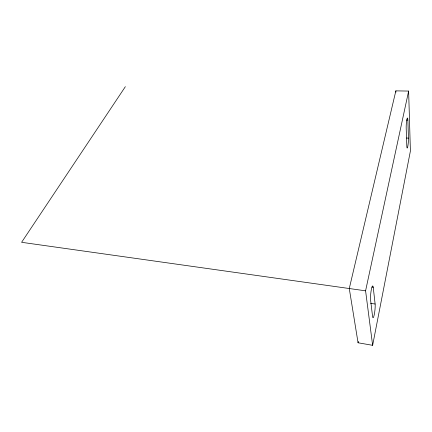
<?xml version="1.0" encoding="UTF-8"?>
<svg xmlns="http://www.w3.org/2000/svg" width="432" height="432" viewBox="0 0 432 432"><rect width="100%" height="100%" fill="white"/><g stroke="black" fill="none" stroke-linecap="round" stroke-linejoin="round"><path stroke-width="0.65" d="M372.638 345.319L410.4 151.022L408.634 91.071L395.858 90.871L349.272 288.527L358.058 342.776L372.638 345.319L365.585 290.828L408.634 91.071M358.058 342.776L358.339 341.458M125.345 86.681L21.6 242.303L365.585 290.828M406.555 120.058L407.873 120.101L408.445 138.121A5.989 0.697 -85.7 0 1 407.776 146.529A5.989 0.697 -85.7 0 1 406.82 146.237L406.188 128.228A6.178 0.734 -85.9 0 1 406.874 119.502A6.178 0.734 -85.9 0 1 407.873 120.101M406.528 138.04L408.445 138.121M371.903 287.096L373.232 287.28L375.122 304.015A7.511 1.069 -83.7 0 1 374.328 314.285A7.511 1.069 -83.7 0 1 372.595 316.597L370.586 300.051A7.749 1.15 -83.8 0 1 371.396 289.321A7.749 1.15 -83.8 0 1 373.232 287.28M370.624 303.345L375.122 304.015M395.858 90.871L395.923 92.21"/></g></svg>
